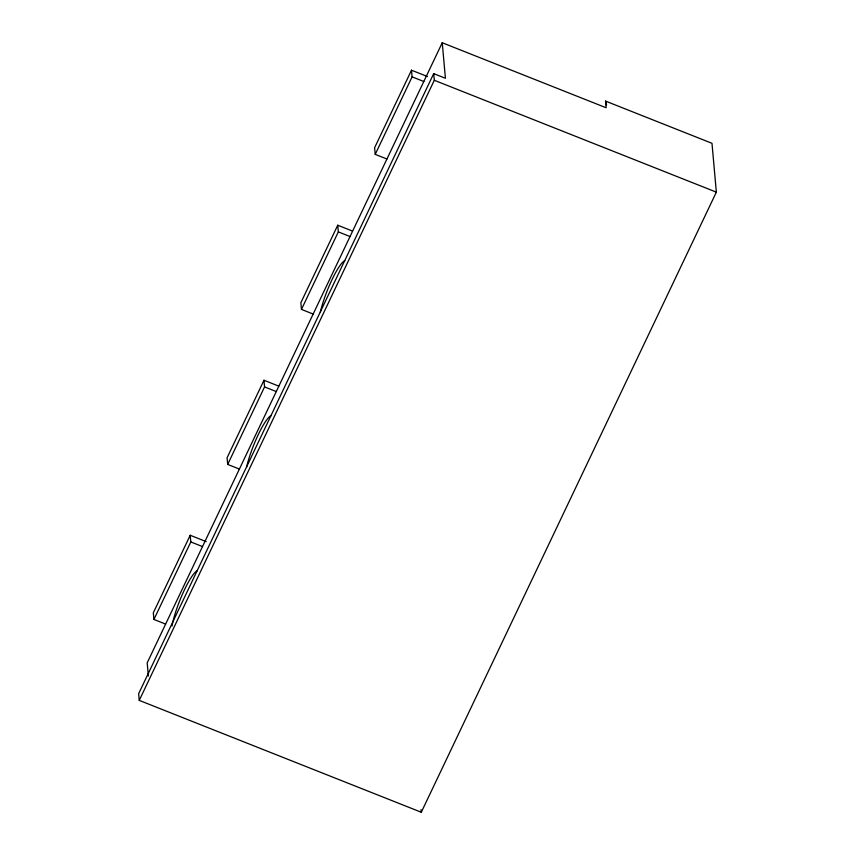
<?xml version="1.0" encoding="UTF-8"?>
<svg xmlns="http://www.w3.org/2000/svg" width="855" height="855" viewBox="0 0 855 855"><rect width="100%" height="100%" fill="white"/><g stroke="black" fill="none" stroke-linecap="round" stroke-linejoin="round"><path stroke-width="1.28" d="M206.215 541.632L190.205 535.273L153.323 612.789L153.921 619.448L165.624 624.097M278.751 386.118L263.971 380.251L227.088 457.767L227.687 464.425L239.389 469.064M352.517 231.085L337.736 225.228L300.853 302.745L301.452 309.403L313.154 314.041M427.511 76.555L411.501 70.206L374.618 147.712L375.217 154.37L386.92 159.019M153.921 619.448L190.804 541.931L190.205 535.273M227.687 464.425L264.569 386.909L263.971 380.251M301.452 309.403L338.334 231.887L337.736 225.228M375.217 154.37L412.099 76.865L411.501 70.206M442.249 42.75L445.412 78.265L433.709 73.626L138.649 693.715L139.247 700.384L421.291 812.25L716.351 192.151L711.991 143.319L605.564 101.104L606.152 107.762L442.249 42.75L147.188 662.849L148.364 676.006M139.247 700.384L434.308 80.285L433.709 73.626M434.308 80.285L716.351 192.151M412.099 76.865L423.802 81.503M338.334 231.887L350.037 236.536M264.569 386.909L276.272 391.558M190.804 541.931L202.507 546.58M605.564 101.104L606.569 104.962M421.055 809.61L421.291 812.25M320.347 312.118A34.937 6.402 -68.4 0 1 344.832 260.647M246.582 467.151A34.937 6.402 -68.4 0 1 271.067 415.669M172.026 626.063A34.937 6.402 -68.4 0 1 183.355 592.152A34.937 6.402 -68.4 0 1 197.302 570.702"/></g></svg>
